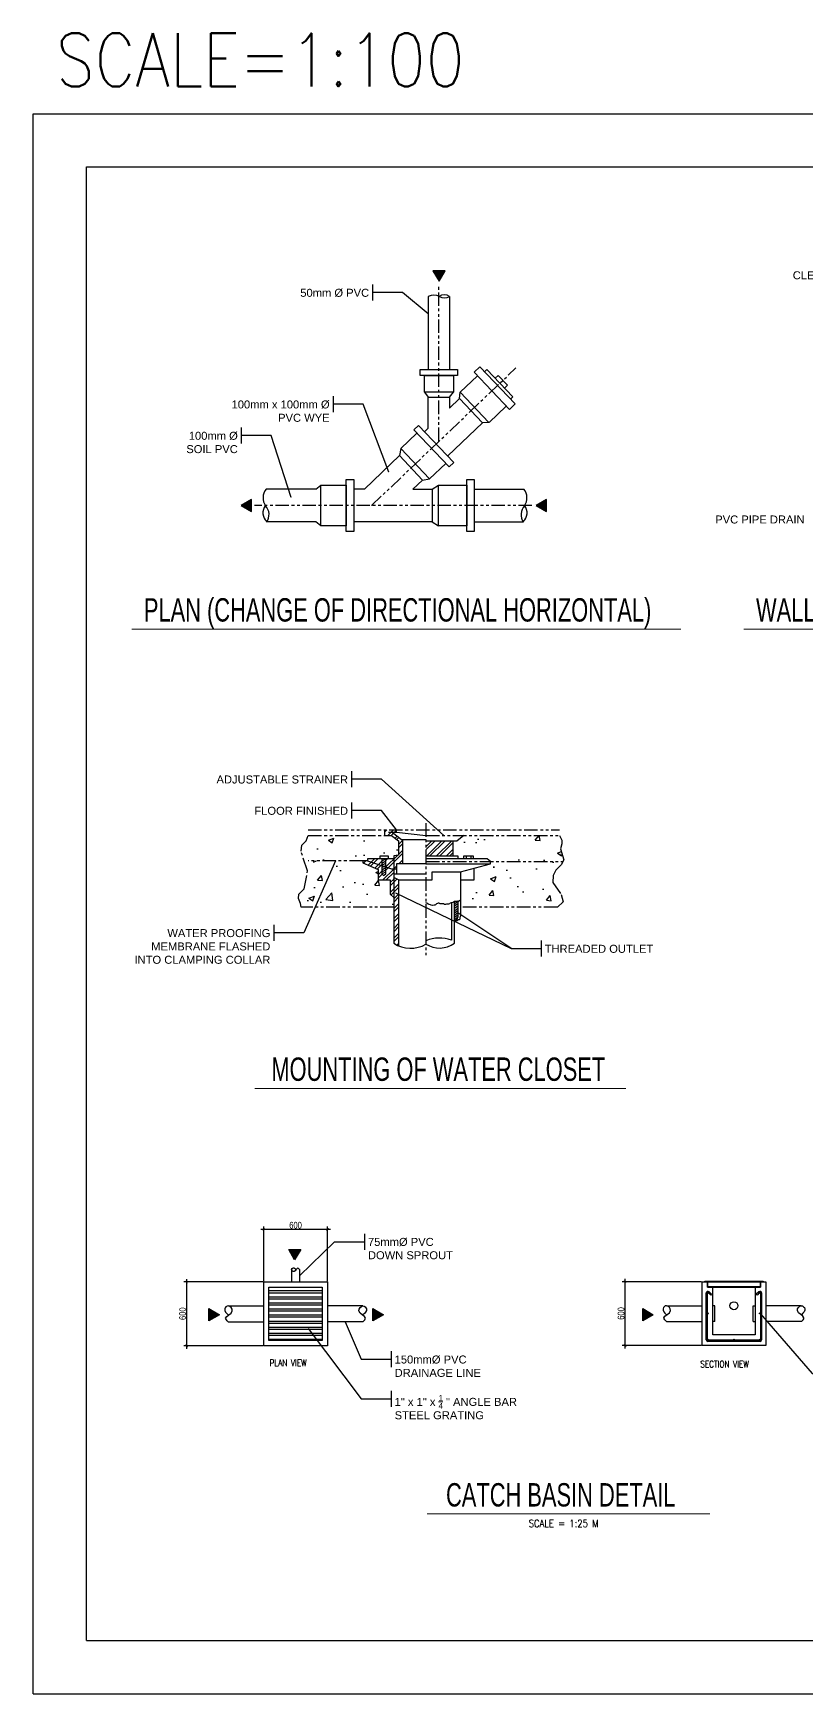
# Model space of a CAD drawing. Header units: millimetres. Extents: x -248340 to 456025, y 261499 to 1049645.
# Drawn here: x 289355 to 318462, y 363632 to 426058 of the extents above; entities that cross this region are included whole.
import ezdxf
from ezdxf.enums import TextEntityAlignment as Align

# ---------------------------------------------------------------- set-up
doc = ezdxf.new("R2010")
doc.units = ezdxf.units.MM
doc.header["$LTSCALE"] = 8
doc.header["$MEASUREMENT"] = 0
doc.header["$PDMODE"] = 3
doc.header["$PDSIZE"] = 0.3125
doc.linetypes.add('PHANTOM', pattern=[63.5, 31.75, -6.35, 6.35, -6.35, 6.35, -6.35])
doc.layers.get('0').update_dxf_attribs({"linetype": 'CONTINUOUS'})
doc.layers.get('DEFPOINTS').update_dxf_attribs({"color": 8, "linetype": 'CONTINUOUS'})
for name, color, linetype, lineweight in [('10. Rebar', 10, 'CONTINUOUS', 25), ('12. Dimension', 251, 'CONTINUOUS', 5), ('13. Text', 2, 'CONTINUOUS', 5), ('A-WALL-PATT', 111, 'CONTINUOUS', 50), ('DIM', 2, 'CONTINUOUS', 25), ('S_wall', 251, 'CONTINUOUS', 0)]:
    doc.layers.add(name, color=color, linetype=linetype, lineweight=lineweight)
for name, color, linetype in [('A-ANNO-TEXT', 7, 'CONTINUOUS'), ('MARK', 7, 'CONTINUOUS'), ('TEXT', 2, 'CONTINUOUS')]:
    doc.layers.add(name, color=color, linetype=linetype)
doc.layers.add('mv', color=30, linetype='CONTINUOUS', plot=False)
doc.styles.add('ARIAL', font='arial.ttf')
doc.styles.add('EN-SCL-DIM', font='swisscl.ttf')
doc.styles.add('ROMANS', font='ROMANS', dxfattribs={"width": 0.8, "bigfont": 'BIGFONT'})
doc.styles.get("Standard").update_dxf_attribs({"font": 'txt.shx', "width": 0.7, "bigfont": 'extfont.shx'})
doc.dimstyles.new('JEMAR 1-0030', dxfattribs={"dimtxt": 0.06, "dimasz": 0.045, "dimexe": 0.045, "dimexo": 0.03, "dimgap": 0.03, "dimtad": 1, "dimzin": 1, "dimdsep": 46, "dimtxsty": 'ARIAL', "dimblk": 'DOTBLANK', "dimcen": 0.15, "dimclrd": 7, "dimclre": 7, "dimadec": 0, "dimazin": 0, "dimtfac": 1, "dimtmove": 0, "dimatfit": 3, "dimldrblk": 'OPEN90', "dimfxl": 1, "dimarcsym": 0})
doc.dimstyles.new('SC50', dxfattribs={"dimscale": 0.5, "dimtxt": 250, "dimasz": 200, "dimexe": 220, "dimexo": 50, "dimgap": 50, "dimtad": 1, "dimdec": 0, "dimrnd": 1, "dimzin": 0, "dimdsep": 46, "dimlunit": 6, "dimtxsty": 'EN-SCL-DIM', "dimblk": 'ARCHTICK', "dimcen": 100, "dimdle": 220, "dimclrd": 1, "dimclre": 1, "dimclrt": 3, "dimadec": 0, "dimazin": 0, "dimtfac": 1, "dimtdec": 0, "dimtofl": 0, "dimtmove": 0, "dimatfit": 3, "dimldrblk": 'OPEN90', "dimfxl": 1, "dimtolj": 1, "dimtzin": 0, "dimarcsym": 1})
pattern_1 = [(45, (-394831.03, 477211.03), (-185.61553, 185.61553), []), (45, (-394707.28, 477211.03), (-185.61553, 185.61553), [])]

# ---------------------------------------------------------------- blocks, each defined once
blk = doc.blocks.new('_DOTBLANK')
at = {"color": 0, "linetype": 'ByBlock', "lineweight": -2}
blk.add_line((-0.5, 0), (-1, 0), dxfattribs=at)
blk.add_circle((0, 0), 0.5, dxfattribs=at)
blk = doc.blocks.new('_Open90')
at = {"color": 0, "linetype": 'ByBlock', "lineweight": -2}
for p, q in [((0, 0), (-1, 0)), ((-0.5, 0.5), (0, 0)), ((0, 0), (-0.5, -0.5))]:
    blk.add_line(p, q, dxfattribs=at)
blk = doc.blocks.new('_ArchTick')
at = {"color": 0, "linetype": 'ByBlock', "const_width": 0.15}
blk.add_lwpolyline([(-0.5, -0.5), (0.5, 0.5)], dxfattribs=at)
blk = doc.blocks.new('*D935')
at = {"layer": 'DEFPOINTS', "color": 0, "lineweight": 30, "ltscale": 1.25, "transparency": 16777216}
for p in [(311625, 379121), (314521, 379121, 0), (314521, 376721, 0)]:
    blk.add_point(p, dxfattribs=at)
at = {"layer": 'DIM', "color": 1, "lineweight": -2, "ltscale": 1.25, "transparency": 16777216}
for p, q in [((314496, 379121), (311515, 379121)), ((311625, 376611), (311625, 379231)), ((314496, 376721), (311515, 376721))]:
    blk.add_line(p, q, dxfattribs=at)
at = {"layer": 'DIM', "color": 1, "lineweight": -2, "ltscale": 1.25, "transparency": 16777216, "xscale": 100, "yscale": 100, "zscale": 100}
for p, rotation in [((311625, 379121), 90), ((311625, 376721), 270)]:
    blk.add_blockref('_ArchTick', p, dxfattribs=dict(at, rotation=rotation))
at = {"layer": 'DIM', "color": 3, "ltscale": 1.25, "transparency": 16777216, "insert": (311472, 377930), "char_height": 125, "attachment_point": 5, "rotation": 90, "style": 'EN-SCL-DIM'}
blk.add_mtext('\\A1;{\\H2x;600}', dxfattribs=at)
blk = doc.blocks.new('*D936')
at = {"layer": 'DEFPOINTS', "color": 0, "lineweight": 30, "ltscale": 1.25, "transparency": 16777216}
for p in [(298027, 381092), (298027, 379113, 0), (300427, 379113, 0)]:
    blk.add_point(p, dxfattribs=at)
at = {"layer": 'DIM', "color": 1, "lineweight": -2, "ltscale": 1.25, "transparency": 16777216}
for p, q in [((300537, 381092), (297917, 381092)), ((298027, 379138), (298027, 381202)), ((300427, 379138), (300427, 381202))]:
    blk.add_line(p, q, dxfattribs=at)
at = {"layer": 'DIM', "color": 1, "lineweight": -2, "ltscale": 1.25, "transparency": 16777216, "xscale": 100, "yscale": 100, "zscale": 100, "rotation": 180}
blk.add_blockref('_ArchTick', (298027, 381092), dxfattribs=at)
at = {"layer": 'DIM', "color": 1, "lineweight": -2, "ltscale": 1.25, "transparency": 16777216, "xscale": 100, "yscale": 100, "zscale": 100}
blk.add_blockref('_ArchTick', (300427, 381092), dxfattribs=at)
at = {"layer": 'DIM', "color": 3, "ltscale": 1.25, "transparency": 16777216, "insert": (299227, 381245), "char_height": 125, "attachment_point": 5, "style": 'EN-SCL-DIM'}
blk.add_mtext('\\A1;{\\H2x;600}', dxfattribs=at)
blk = doc.blocks.new('*D937')
at = {"layer": 'DEFPOINTS', "color": 0, "lineweight": 30, "ltscale": 1.25, "transparency": 16777216}
for p in [(295130, 379113), (298027, 379113, 0), (298027, 376713, 0)]:
    blk.add_point(p, dxfattribs=at)
at = {"layer": 'DIM', "color": 1, "lineweight": -2, "ltscale": 1.25, "transparency": 16777216}
for p, q in [((298002, 379113), (295020, 379113)), ((295130, 376603), (295130, 379223)), ((298002, 376713), (295020, 376713))]:
    blk.add_line(p, q, dxfattribs=at)
at = {"layer": 'DIM', "color": 1, "lineweight": -2, "ltscale": 1.25, "transparency": 16777216, "xscale": 100, "yscale": 100, "zscale": 100}
for p, rotation in [((295130, 379113), 90), ((295130, 376713), 270)]:
    blk.add_blockref('_ArchTick', p, dxfattribs=dict(at, rotation=rotation))
at = {"layer": 'DIM', "color": 3, "ltscale": 1.25, "transparency": 16777216, "insert": (294977, 377921), "char_height": 125, "attachment_point": 5, "rotation": 90, "style": 'EN-SCL-DIM'}
blk.add_mtext('\\A1;{\\H2x;600}', dxfattribs=at)

msp = doc.modelspace()

# ---------------------------------------------------------------- hatches: boundary and pattern name
at = {"ltscale": 1.25}
h = msp.add_hatch(color=5, dxfattribs=at)
h.dxf.hatch_style = 1
h.paths.add_polyline_path([(304394.301, 417121.881), (304628.278, 416731.874), (304851.091, 417121.881)])
h = msp.add_hatch(color=5, dxfattribs=at)
h.dxf.hatch_style = 1
h.paths.add_polyline_path([(297569.993, 408531.581), (297179.987, 408297.604), (297569.993, 408074.791)])
h = msp.add_hatch(color=5, dxfattribs=at)
h.dxf.hatch_style = 1
h.paths.add_polyline_path([(308671.481, 408531.581), (308281.475, 408297.604), (308671.481, 408074.791)])
h = msp.add_hatch(dxfattribs=at)
h.set_pattern_fill('AR-CONC', color=242, scale=300)
h.set_pattern_definition([(50, (-394831, 477211), (2151.7805, -188.2564), [225, -2475]), (355, (-394831, 477211), (-416.254, 2256.5764), [180, -1980]), (100.45144, (-394651.7, 477195.3), (1735.5265, 2068.32), [191.2206, -2103.4263]), (46.1842, (-394831, 477811), (3201.724, -496.558), [337.5, -3712.5]), (96.63564, (-394564.2, 477769.6), (2803.986, 2922.356), [286.831, -3155.141]), (351.18416, (-394831, 477811), (2803.986, 2922.356), [270, -2970]), (21, (-394531, 477661), (1790.721, -1207.8567), [225, -2475]), (326, (-394531, 477661), (729.946, 2175.45), [180, -1980]), (71.45144, (-394381.8, 477560.4), (2520.667, 967.5935), [191.2206, -2103.4263]), (37.5, (-394831, 477211), (36.4796, 998.6816), [0, -1956, 0, -2010, 0, -1987.5]), (7.5, (-394831, 477211), (789.2086, 1183.2351), [0, -1146, 0, -1911, 0, -757.5]), (327.5, (-395500, 477211), (1601.4673, -67.6646), [0, -750, 0, -2340, 0, -3105]), (317.5, (-395800, 477211), (1749.5585, 300.315), [0, -975, 0, -1554, 0, -2205])])
h.paths.add_polyline_path([(299698.854, 395901.284), (299620.906, 395700.732), (299464.877, 395533.606), (299431.452, 395310.726), (299676.593, 394564.273), (299554.056, 393895.767), (299353.504, 393695.215), (299331.176, 393528.022), (299409.19, 393338.634), (299442.616, 393204.933), (302918.846, 393204.933), (302918.846, 393572.611), (302785.145, 393695.148), (302785.145, 394230.02), (302328.355, 394230.02), (302328.355, 394619.959), (301760.125, 394865.1), (301760.125, 394943.048), (301938.348, 394943.048), (301938.348, 395021.063), (302406.302, 395021.063), (302406.302, 395132.436), (302707.197, 395132.436), (302707.197, 395021.063), (302918.846, 395021.063), (302918.846, 395132.436), (303097.136, 395154.764), (303097.136, 395700.732), (302840.831, 395901.284), (302573.429, 395901.284)])
h.paths.add_polyline_path([(309278.844, 394920.787), (309314.24, 394987.637), (309191.636, 395399.905), (309247.389, 395578.128), (309247.389, 395722.994), (309158.211, 395901.284), (305559.444, 395901.284), (305292.041, 395689.568), (305158.34, 395689.568), (305158.34, 395132.436), (305336.631, 395132.436), (305336.631, 395021.063), (305559.444, 395021.063), (305559.444, 395132.436), (305904.861, 395132.436), (305904.861, 395021.063), (306439.665, 395021.063), (306562.202, 394920.787)])
h.paths.add_polyline_path([(306562.202, 394831.675), (305949.45, 394667.83), (305949.45, 394230.02), (305436.906, 394230.02), (305436.906, 393204.933), (309080.263, 393204.933), (309291.912, 393405.485), (309213.964, 393684.051), (308901.973, 394129.744), (308913.137, 394397.146), (309024.51, 394597.698), (309213.964, 394798.25), (309278.844, 394920.787), (306562.202, 394920.787)])
h = msp.add_hatch(dxfattribs=at)
h.set_pattern_fill('ANSI32', color=5, scale=700)
h.set_pattern_definition(pattern_1)
h.paths.add_polyline_path([(303253.099, 395745.255), (303208.509, 395745.255), (302863.159, 396023.821), (303019.122, 396023.821), (303019.122, 396112.933), (302573.429, 396112.933), (302573.429, 395901.284), (302840.831, 395901.284), (303097.136, 395700.732), (303097.136, 395154.764), (302918.846, 395132.436), (302918.846, 394642.22), (303030.286, 394642.22), (303030.286, 394831.675), (303253.099, 394831.675)])
h.paths.add_polyline_path([(302840.831, 394642.22), (302918.846, 394642.22), (302918.846, 395021.063), (302629.182, 395021.063), (302629.182, 394712.77)], flags=16)
h.paths.add_polyline_path([(302629.182, 394452.833), (302540.07, 394397.146), (302473.153, 394452.833), (302473.153, 394764.78), (301938.348, 394943.048), (301760.125, 394943.048), (301760.125, 394865.1), (302328.355, 394619.959), (302328.355, 394230.02), (302785.145, 394230.02), (302785.145, 393695.148), (302918.846, 393572.611), (302918.846, 394642.22), (302840.831, 394642.22), (302629.182, 394712.77)])
h.paths.add_polyline_path([(302473.153, 394764.78), (302473.153, 395021.063), (302406.302, 395021.063), (301938.348, 395021.063), (301938.348, 394943.048)])
h = msp.add_hatch(dxfattribs=at)
h.set_pattern_fill('ANSI32', color=5, scale=700)
h.set_pattern_definition(pattern_1)
h.paths.add_polyline_path([(304133.32, 395689.568), (304133.32, 395132.436), (305158.34, 395132.436), (305158.34, 395689.568)])
h = msp.add_hatch(dxfattribs=at)
h.set_pattern_fill('ANSI32', color=5, scale=700)
h.set_pattern_definition(pattern_1)
h.paths.add_polyline_path([(303097.136, 394230.02), (302918.846, 394323.488), (302918.846, 391845.66, 0.042504274), (303097.136, 391752.649)])
h = msp.add_hatch(color=5, dxfattribs=at)
h.dxf.hatch_style = 1
h.paths.add_polyline_path([(299192.123, 379941.494), (299426.1, 380331.5), (298969.31, 380331.5)])
h = msp.add_hatch(color=5, dxfattribs=at)
h.dxf.hatch_style = 1
h.paths.add_polyline_path([(296359.43, 377878.757), (295969.423, 378112.734), (295969.423, 377655.944)])
h = msp.add_hatch(color=5, dxfattribs=at)
h.dxf.hatch_style = 1
h.paths.add_polyline_path([(302529.706, 377878.757), (302139.7, 378112.734), (302139.7, 377655.944)])
h = msp.add_hatch(color=5, dxfattribs=at)
h.dxf.hatch_style = 1
h.paths.add_polyline_path([(312687.138, 377878.757), (312297.131, 378112.734), (312297.131, 377655.944)])
at = {"layer": 'A-WALL-PATT', "lineweight": -3}
h = msp.add_hatch(dxfattribs=at)
h.set_pattern_fill('ANSI32', color=5, scale=24, angle=135)
h.set_pattern_definition([(180, (-5903459.34, 214347.5), (-1e-14, -228.6), []), (180, (-5903535.54, 214423.7), (-1e-14, -228.6), [])])
h.paths.add_polyline_path([(298226.693, 376912.808), (300226.693, 376912.808), (300226.693, 378912.808), (298226.693, 378912.808)])

# ---------------------------------------------------------------- linework, layer by layer
at = {"color": 1, "ltscale": 1.25}
for p, q in [((304394.301, 417121.881), (304628.278, 416731.874)), ((304851.091, 417121.881), (304394.301, 417121.881)), ((304628.278, 416731.874), (304851.091, 417121.881)), ((304221.625, 416163.711), (304221.625, 413411.673)), ((305023.832, 416163.711), (305023.832, 413411.673)), ((306160.292, 413511.949), (305945.332, 413314.938)), ((305948.576, 413311.398), (307274.491, 411907.535)), ((307486.14, 412119.251), (306160.292, 413511.949)), ((306338.583, 413322.562), (306427.695, 413411.673)), ((306427.695, 413411.673), (307397.028, 412386.653)), ((305413.772, 412564.944), (306076.243, 413172.099)), ((306739.686, 413088.585), (306848.887, 413191.173)), ((306848.887, 413191.173), (307196.476, 412821.182)), ((307196.476, 412821.182), (307087.23, 412718.571)), ((304076.76, 412564.944), (304221.625, 412375.489)), ((304221.625, 411205.604), (304221.625, 412375.489)), ((304221.625, 412375.489), (305023.832, 412375.489)), ((305023.832, 412375.489), (305168.698, 412564.944)), ((305023.832, 412375.489), (305023.832, 411963.289)), ((305023.832, 411963.289), (305391.511, 412330.967)), ((305391.511, 412330.967), (305413.772, 412564.944)), ((305391.511, 412330.967), (306260.568, 411406.156)), ((305413.772, 412564.944), (306498.204, 411421.363)), ((306505.642, 411428.417), (307151.008, 412042.16)), ((307274.491, 411907.535), (307486.14, 412119.251)), ((307397.028, 412386.653), (307312.235, 412301.924)), ((306260.568, 411406.156), (304956.982, 410169.42)), ((306498.204, 411421.363), (306260.568, 411406.156)), ((303795.285, 411024.51), (303181.583, 410440.88)), ((303853.947, 411317.044), (303681.19, 411144.381)), ((303681.19, 411144.381), (305001.571, 409757.153)), ((305179.795, 409924.346), (303853.947, 411317.044)), ((304087.924, 411083.067), (304221.625, 411205.604)), ((303140.852, 410180.584), (301815.005, 408921.521)), ((303181.583, 410440.88), (303140.852, 410180.584)), ((303140.852, 410180.584), (304004.211, 409261.584)), ((303181.583, 410440.88), (304266.215, 409300.363)), ((304266.215, 409300.363), (304880.154, 409884.717)), ((305001.571, 409757.153), (305179.795, 409924.346)), ((299987.778, 408921.521), (298115.962, 408921.521)), ((299987.778, 408921.521), (300177.165, 409066.386)), ((301815.005, 408921.521), (301413.901, 408921.521)), ((304004.211, 409261.584), (303642.232, 408921.521)), ((303642.232, 408921.521), (304366.491, 408921.521)), ((304004.211, 409261.584), (304266.215, 409300.363)), ((304366.491, 408921.521), (304600.401, 409066.386)), ((304366.491, 408921.521), (304366.491, 407684.785)), ((305948.576, 408921.521), (307820.393, 408921.521)), ((297569.993, 408531.581), (297179.987, 408297.604)), ((297179.987, 408297.604), (297569.993, 408074.791)), ((297569.993, 408074.791), (297569.993, 408531.581)), ((308671.481, 408531.581), (308281.475, 408297.604)), ((308281.475, 408297.604), (308671.481, 408074.791)), ((308671.481, 408074.791), (308671.481, 408531.581)), ((299987.778, 407684.785), (298136.752, 407690.935)), ((300177.165, 407539.987), (299987.778, 407684.785)), ((304366.491, 407684.785), (301413.901, 407684.785)), ((304366.491, 407684.785), (304600.401, 407539.987)), ((305948.576, 407684.785), (307799.602, 407690.935)), ((302573.429, 396112.933), (302573.429, 395901.284)), ((302573.429, 395901.284), (302840.831, 395901.284)), ((302718.294, 396023.821), (303019.122, 396023.821)), ((302840.831, 395901.284), (303097.136, 395700.732)), ((302863.159, 396023.821), (303208.509, 395745.255)), ((303019.122, 396023.821), (303019.122, 396112.933)), ((303019.122, 396023.821), (304133.32, 395901.284)), ((305559.444, 395901.284), (305292.041, 395689.568)), ((303097.136, 395700.732), (303097.136, 395154.764)), ((303208.509, 395745.255), (304133.32, 395745.255)), ((303253.099, 395745.255), (303253.099, 394831.675)), ((305292.041, 395689.568), (304133.32, 395689.568)), ((305158.34, 395132.436), (305158.34, 395689.568)), ((301938.348, 394943.048), (301760.125, 394943.048)), ((301760.125, 394943.048), (301760.125, 394865.1)), ((301760.125, 394865.1), (302328.355, 394619.959)), ((302918.846, 395021.063), (301938.348, 395021.063)), ((301938.348, 395021.063), (301938.348, 394943.048)), ((301938.348, 394943.048), (302840.831, 394642.22)), ((302328.355, 394619.959), (302328.355, 394230.02)), ((302840.831, 394642.22), (303030.286, 394642.22)), ((303097.136, 395154.764), (302918.846, 395132.436)), ((302918.846, 395132.436), (302918.846, 391845.66)), ((304133.32, 394831.675), (303030.286, 394831.675)), ((303030.286, 394831.675), (303030.286, 394452.833)), ((304133.32, 395132.436), (305336.631, 395132.436)), ((306439.665, 395021.063), (304133.32, 395021.063)), ((304133.32, 394831.675), (306562.202, 394831.675)), ((305336.631, 395132.436), (305336.631, 395021.063)), ((305436.906, 394530.78), (306562.202, 394831.675)), ((305949.45, 394230.02), (305949.45, 394667.83)), ((306562.202, 394920.787), (306439.665, 395021.063)), ((306562.202, 394831.675), (306562.202, 394920.787)), ((302328.355, 394230.02), (302785.145, 394230.02)), ((302785.145, 394230.02), (302785.145, 393695.148)), ((302918.846, 394452.833), (304133.32, 394452.833)), ((303097.136, 394230.02), (302918.846, 394323.488)), ((303097.136, 394230.02), (304367.297, 394230.02)), ((303097.136, 394230.02), (303097.136, 391752.649)), ((304367.297, 394230.02), (304367.297, 394530.78)), ((304367.297, 394530.78), (305436.906, 394530.78)), ((305436.906, 394530.78), (305436.906, 392863.704)), ((305436.906, 394230.02), (305949.45, 394230.02)), ((302785.145, 393695.148), (302918.846, 393572.611)), ((304166.745, 393349.798), (304133.32, 393372.059)), ((304211.301, 393316.373), (304166.745, 393349.798)), ((304255.857, 393299.66), (304211.301, 393316.373)), ((304211.301, 393316.373), (304211.301, 393316.373)), ((304300.413, 393288.53), (304255.857, 393299.66)), ((304322.708, 393282.948), (304300.413, 393288.53)), ((304489.834, 393294.112), (304467.573, 393282.948)), ((304512.096, 393316.373), (304489.834, 393294.112)), ((304534.424, 393327.537), (304512.096, 393316.373)), ((304562.267, 393338.667), (304534.424, 393327.537)), ((304590.11, 393349.798), (304562.267, 393338.667)), ((304623.535, 393349.798), (304590.11, 393349.798)), ((304645.83, 393338.667), (304623.535, 393349.798)), ((304668.125, 393327.537), (304645.83, 393338.667)), ((304701.55, 393327.537), (304668.125, 393327.537)), ((304746.073, 393327.537), (304701.55, 393327.537)), ((304790.662, 393327.537), (304746.073, 393327.537)), ((304835.251, 393305.209), (304790.662, 393327.537)), ((304868.677, 393305.209), (304835.251, 393305.209)), ((304902.102, 393316.373), (304868.677, 393305.209)), ((304868.677, 393305.209), (304868.677, 393305.209)), ((304946.624, 393316.373), (304902.102, 393316.373)), ((304980.05, 393321.955), (304946.624, 393316.373)), ((305013.475, 393327.537), (304980.05, 393321.955)), ((305046.9, 393349.798), (305013.475, 393327.537)), ((305080.325, 393360.962), (305046.9, 393349.798)), ((305091.49, 393372.059), (305080.325, 393360.962)), ((305141.627, 393383.223), (305091.49, 393372.059)), ((305091.49, 393364.669), (305091.49, 391957.1)), ((305169.504, 393394.387), (305141.627, 393383.223)), ((305202.929, 393416.649), (305169.504, 393394.387)), ((305202.929, 393327.537), (305332.787, 393424.93)), ((305202.929, 391851.209), (305202.929, 393416.649)), ((305247.452, 393416.649), (305202.929, 393416.649)), ((305202.929, 393249.522), (305333.366, 393336.458)), ((305280.877, 393416.649), (305247.452, 393416.649)), ((305319.918, 393427.813), (305280.877, 393416.649)), ((305370.056, 393416.581), (305319.918, 393427.813)), ((305332.787, 393424.93), (305336.631, 392837.255)), ((305403.481, 393450.074), (305370.056, 393438.91)), ((305370.056, 393438.91), (305370.056, 393416.581)), ((305436.906, 393461.238), (305403.481, 393450.074)), ((304372.846, 393271.783), (304322.708, 393282.948)), ((304389.558, 393271.783), (304372.846, 393271.783)), ((304445.278, 393277.366), (304389.558, 393271.783)), ((304467.573, 393282.948), (304445.278, 393277.366)), ((305202.929, 393160.41), (305333.875, 393258.554)), ((305202.929, 393071.232), (305334.455, 393169.876)), ((305202.929, 392993.217), (305335.034, 393081.331)), ((305202.929, 392904.105), (305335.543, 393003.565)), ((305202.929, 392826.158), (305336.123, 392914.931)), ((305202.929, 392736.979), (305336.631, 392837.255)), ((305202.929, 392736.979), (305258.616, 392703.554)), ((305258.616, 392703.554), (305314.369, 392703.554)), ((305336.631, 392837.255), (305280.877, 392714.718)), ((305314.369, 392703.554), (305347.795, 392736.979)), ((305347.795, 392736.979), (305392.317, 392736.979)), ((305392.317, 392736.979), (305414.645, 392770.404)), ((305414.645, 392770.404), (305425.742, 392803.829)), ((305425.742, 392803.829), (305436.906, 392863.704)), ((299192.123, 379941.494), (298969.31, 380331.5)), ((298969.31, 380331.5), (299426.1, 380331.5)), ((299426.1, 380331.5), (299192.123, 379941.494)), ((299076.693, 379576.576, 0), (299076.693, 379112.808, 0)), ((299376.693, 379580.838, 0), (299376.693, 379112.808, 0)), ((295969.423, 378112.734), (296359.43, 377878.757)), ((295969.423, 377655.944), (295969.423, 378112.734)), ((296359.43, 377878.757), (295969.423, 377655.944)), ((296699.156, 378212.808, 0), (298030.955, 378212.808, 0)), ((301754.229, 378212.808, 0), (300422.43, 378212.808, 0)), ((302139.7, 378112.734), (302529.706, 377878.757)), ((302139.7, 377655.944), (302139.7, 378112.734)), ((302529.706, 377878.757), (302139.7, 377655.944)), ((312297.131, 378112.734), (312687.138, 377878.757)), ((312297.131, 377655.944), (312297.131, 378112.734)), ((312687.138, 377878.757), (312297.131, 377655.944)), ((313189.512, 378221.495, 0), (314521.311, 378221.495, 0)), ((315001.311, 378221.495, 0), (314921.311, 378221.495, 0)), ((315001.311, 377621.495, 0), (315001.311, 378221.495, 0)), ((316441.311, 377621.495, 0), (316441.311, 378221.495, 0)), ((316441.311, 378221.495, 0), (316521.311, 378221.495, 0)), ((318253.11, 378221.495, 0), (316921.311, 378221.495, 0)), ((296690.631, 377612.808, 0), (298026.693, 377612.808, 0)), ((301762.754, 377612.808, 0), (300426.693, 377612.808, 0)), ((313180.987, 377621.495, 0), (314521.311, 377621.495, 0)), ((315001.311, 377621.495, 0), (314921.311, 377621.495, 0)), ((316441.311, 377621.495, 0), (316521.311, 377621.495, 0)), ((318261.635, 377621.495, 0), (316925.573, 377621.495, 0))]:
    msp.add_line(p, q, dxfattribs=at)
at = {"color": 252, "linetype": 'PHANTOM', "ltscale": 2, "true_color": 0x939598}
for p, q in [((304622.729, 410726.549), (304622.729, 416587.076)), ((302082.407, 408297.604), (307519.565, 413478.524)), ((308121.22, 408297.604), (297681.433, 408297.604)), ((299620.906, 395700.732), (299698.854, 395901.284)), ((299698.854, 396112.933), (309158.278, 396112.933)), ((299698.854, 395901.284), (302573.429, 395901.284)), ((304133.32, 396358.074), (304133.32, 391399.967)), ((304133.32, 395901.284), (309158.211, 395901.284)), ((309158.211, 395901.284), (309247.389, 395722.994)), ((299431.452, 395310.726), (299464.877, 395533.606)), ((299676.593, 394564.273), (299431.452, 395310.726)), ((299464.877, 395533.606), (299620.906, 395700.732)), ((309247.389, 395578.128), (309191.636, 395399.905)), ((309191.636, 395399.905), (309314.24, 394987.637)), ((309247.389, 395722.994), (309247.389, 395578.128)), ((299554.056, 393895.767), (299676.593, 394564.273)), ((301760.125, 394943.048), (299698.854, 394943.048)), ((304133.32, 394920.787), (309278.844, 394920.787)), ((309024.51, 394597.698), (308913.137, 394397.146)), ((309213.964, 394798.25), (309024.51, 394597.698)), ((309314.24, 394987.637), (309213.964, 394798.25)), ((308913.137, 394397.146), (308901.973, 394129.744)), ((308901.973, 394129.744), (309213.964, 393684.051)), ((299331.176, 393528.022), (299353.504, 393695.215)), ((299409.19, 393338.634), (299331.176, 393528.022)), ((299353.504, 393695.215), (299554.056, 393895.767)), ((299442.616, 393204.933), (299409.19, 393338.634)), ((309291.912, 393405.485), (309080.263, 393204.933)), ((309213.964, 393684.051), (309291.912, 393405.485)), ((302918.846, 393204.933), (299442.616, 393204.933)), ((309080.263, 393204.933), (305436.906, 393204.933))]:
    msp.add_line(p, q, dxfattribs=at)
at = {"color": 2, "ltscale": 1.25}
for p, q in [((302473.153, 395021.063), (302473.153, 394452.833)), ((302473.153, 394943.048), (302629.182, 395021.063)), ((302473.153, 394853.936), (302629.182, 394943.048)), ((302473.153, 394787.086), (302629.182, 394853.936)), ((302473.153, 394697.907), (302629.182, 394775.922)), ((302473.153, 394608.795), (302629.182, 394697.907)), ((302473.153, 394530.78), (302629.182, 394608.795)), ((302629.182, 394452.833), (302629.182, 395021.063)), ((305648.555, 395132.436), (305648.555, 395021.063)), ((305815.749, 395132.436), (305815.749, 395021.063)), ((302473.153, 394452.833), (302629.182, 394530.78)), ((302473.153, 394452.833), (302540.07, 394397.146)), ((302540.07, 394397.146), (302629.182, 394452.833))]:
    msp.add_line(p, q, dxfattribs=at)
for p, q in [((314721.311, 378921.495, 0), (314721.311, 379121.495, 0)), ((316721.311, 379121.495, 0), (316721.311, 378921.495, 0)), ((314681.311, 376941.495, 0), (314681.311, 378701.495, 0)), ((314721.311, 378921.495, 0), (316721.311, 378921.495, 0)), ((314721.311, 376941.495, 0), (314721.311, 378701.494, 0)), ((314754.85, 378716.215, 0), (314853.83, 378622.631, 0)), ((314782.331, 378745.28, 0), (314881.311, 378651.696, 0)), ((314881.311, 378651.696, 0), (314853.83, 378622.631, 0)), ((314921.311, 377121.495, 0), (314921.311, 378921.495, 0)), ((316521.311, 378921.495, 0), (316521.311, 377121.495, 0)), ((316660.291, 378745.28, 0), (316561.311, 378651.696, 0)), ((316561.311, 378651.696, 0), (316588.792, 378622.631, 0)), ((316687.772, 378716.215, 0), (316588.792, 378622.631, 0)), ((316721.311, 378701.495, 0), (316721.311, 376941.495, 0)), ((316761.311, 378701.495, 0), (316761.311, 376941.495, 0)), ((316521.311, 377121.495, 0), (314921.311, 377121.495, 0)), ((316701.311, 376921.495, 0), (314741.311, 376921.495, 0)), ((316701.311, 376881.495, 0), (314741.311, 376881.495, 0))]:
    msp.add_line(p, q)
at = {"color": 2}
for p, q in [((314741.311, 378941.495, 0), (314741.311, 379121.495, 0)), ((314741.311, 378941.495, 0), (316701.311, 378941.495, 0)), ((316701.311, 379121.495, 0), (316701.311, 378941.495, 0))]:
    msp.add_line(p, q, dxfattribs=at)
at = {"color": 1, "ltscale": 1.25}
for points in [[(303909.634, 413411.673), (305324.66, 413411.673), (305324.66, 413188.86), (303909.634, 413188.86)], [(304076.76, 413188.86), (305168.698, 413188.86), (305168.698, 412564.944), (304076.76, 412564.944)], [(300177.165, 409066.386), (301135.335, 409066.386), (301135.335, 407539.987), (300177.165, 407539.987)], [(301135.335, 409278.102), (301413.901, 409278.102), (301413.901, 407328.271), (301135.335, 407328.271)], [(304600.401, 409066.386), (305670.01, 409066.386), (305670.01, 407539.987), (304600.401, 407539.987)], [(305670.01, 409278.102), (305948.576, 409278.102), (305948.576, 407328.271), (305670.01, 407328.271)]]:
    msp.add_lwpolyline(points, close=True, dxfattribs=at)
at = {"color": 2, "ltscale": 1.25}
for points in [[(302406.302, 395132.436), (302707.197, 395132.436), (302707.197, 395021.063), (302406.302, 395021.063)], [(305559.444, 395132.436), (305904.861, 395132.436), (305904.861, 395021.063), (305559.444, 395021.063)]]:
    msp.add_lwpolyline(points, close=True, dxfattribs=at)
at = {"color": 4, "elevation": 0}
msp.add_lwpolyline([(298026.693, 379112.808), (300426.693, 379112.808), (300426.693, 376712.808), (298026.693, 376712.808)], close=True, dxfattribs=at)
msp.add_lwpolyline([(316721.311, 379121.495), (316921.311, 379121.495), (316921.311, 376721.495), (314521.311, 376721.495), (314521.311, 379121.495), (314721.311, 379121.495)], dxfattribs=at)
at = {"color": 2, "elevation": 0}
for points in [[(314621.311, 379121.495), (314621.311, 379141.495), (316821.311, 379141.495), (316821.311, 379121.495)], [(314741.311, 379121.495), (316701.311, 379121.495)]]:
    msp.add_lwpolyline(points, dxfattribs=at)
at = {"elevation": 0}
msp.add_lwpolyline([(298226.693, 378912.808), (300226.693, 378912.808), (300226.693, 376912.808), (298226.693, 376912.808)], close=True, dxfattribs=at)
for centre in [(314741.311, 378701.495, 0), (316701.311, 378701.495, 0), (314741.311, 377931.494, 0), (316701.311, 377931.494, 0), (314741.311, 376941.495, 0), (315721.311, 376941.495, 0), (316701.311, 376941.495, 0)]:
    msp.add_circle(centre, 20)
at = {"color": 1, "ltscale": 1.25}
msp.add_circle((315721.311, 378221.495, 0), 150, dxfattribs=at)
for centre, radius, start, end in [((304424.676, 415723.752), 484.555, 63.6947202, 114.77430519), ((304823.281, 415831.536), 388.022, 58.87840109, 120.74913445), ((304826.96, 416481.9), 374.17, 239.91747594, 301.74633117), ((298546.085, 408591.983), 541.85, 142.5426119, 213.67714127), ((307390.269, 408591.983), 541.85, 326.32285873, 37.4573881), ((298439.794, 408028.292), 440.526, 142.3134172, 228.27175161), ((297756.16, 407962.398), 472.494, 323.20801878, 44.15210681), ((308180.194, 407962.398), 472.494, 135.84789318, 216.79198122), ((307496.56, 408028.292), 440.526, 311.72824839, 37.68658281), ((304632.391, 390749.444), 1291.977, 69.18536599, 112.72352005), ((303554.073, 392845.922), 1184.921, 237.58198433, 299.26497338), ((304642.964, 392634.095), 967.052, 238.19652101, 305.3833002)]:
    msp.add_arc(centre, radius, start, end, dxfattribs=at)
for centre, radius, start, end in [((314741.311, 378701.495, 0), 60, 46.14939881, 180.00032407), ((316701.311, 378701.495, 0), 60, 359.99967593, 133.85060115), ((314741.311, 376941.495, 0), 60, 180, 270), ((314741.311, 376861.495, 0), 20, 90, 90), ((316701.311, 376861.495, 0), 20, 90, 90), ((316701.311, 376941.495, 0), 60, 270, 0)]:
    msp.add_arc(centre, radius, start, end)
for points in [[(299376.693, 379580.838, 0), (299305.11, 379627.921, 0), (299169.221, 379503.709, 0), (299076.693, 379580.838, 0), (299133.771, 379645.666, 0), (299246.028, 379580.602, 0)], [(296690.631, 377612.808, 0), (296596.465, 377755.972, 0), (296844.891, 378027.751, 0), (296690.631, 378212.808, 0), (296560.977, 378098.651, 0), (296691.104, 377874.137, 0)], [(301762.754, 377612.808, 0), (301856.92, 377755.972, 0), (301608.494, 378027.751, 0), (301762.754, 378212.808, 0), (301892.408, 378098.651, 0), (301762.281, 377874.137, 0)], [(313180.987, 377621.495, 0), (313086.821, 377764.659, 0), (313335.247, 378036.438, 0), (313180.987, 378221.495, 0), (313051.333, 378107.337, 0), (313181.46, 377882.824, 0)], [(318261.635, 377621.495, 0), (318355.801, 377764.659, 0), (318107.375, 378036.438, 0), (318261.635, 378221.495, 0), (318391.289, 378107.337, 0), (318261.162, 377882.824, 0)]]:
    msp.add_spline(points, degree=3, dxfattribs=at)
at = {"layer": '10. Rebar'}
for p, q in [((302127.019, 416609.579), (302127.019, 416007.952)), ((300639.369, 412412.16), (300639.369, 411810.534)), ((297185.635, 411234.453), (297185.635, 410632.827)), ((301333.897, 398313.086), (301333.897, 397711.459)), ((301333.897, 397136.197), (301333.897, 396534.57)), ((298410.769, 392538.97), (298410.769, 391937.343)), ((308467.493, 391947.495), (308467.493, 391345.868)), ((301818.634, 380929.248), (301818.634, 380327.621)), ((302821.82, 376508.628), (302821.82, 375907.001)), ((302821.82, 375018.19), (302821.82, 374416.563))]:
    msp.add_line(p, q, dxfattribs=at)
at = {"layer": 'mv', "color": 6}
for p, q in [((289354.998, 363631.954), (289354.998, 423031.954)), ((289354.998, 423031.954), (373454.998, 423031.954)), ((291354.998, 365631.954), (291354.998, 421031.954)), ((291354.998, 421031.954), (370954.998, 421031.954)), ((291354.998, 365631.954), (370954.998, 365631.954)), ((289354.998, 363631.954), (373454.998, 363631.954))]:
    msp.add_line(p, q, dxfattribs=at)
at = {"layer": 'S_wall', "ltscale": 1.25}
for p, q in [((293067.953, 403659.004), (313722.717, 403659.004)), ((316098.15, 403659.004), (328091.613, 403659.004)), ((297691.914, 386392.518), (311651.482, 386392.518)), ((304181.208, 370390.759), (314813.916, 370390.759))]:
    msp.add_line(p, q, dxfattribs=at)

# ---------------------------------------------------------------- texts
at = {"layer": '13. Text', "width": 7698.93279, "style": 'ARIAL'}
for s, insert, char_height, attachment_point in [('CLEAN OUT PLUG', (321599.245, 417107.491), 300.81341, 3), ('50mm %%C PVC', (301995.315, 416450.084), 300.81341, 3), ('100mm x 100mm %%C \\PPVC WYE', (300507.665, 412252.666), 300.81341, 3), ('100mm %%C \\PSOIL PVC', (297053.931, 411074.959), 300.8134, 3), ('PVC PIPE DRAIN', (318379.273, 407927.653), 300.81341, 3), ('ADJUSTABLE STRAINER', (301202.193, 398153.591), 300.81341, 3), ('FLOOR FINISHED', (301202.193, 396976.702), 300.81341, 3), ('WATER PROOFING\\PMEMBRANE FLASHED\\PINTO CLAMPING COLLAR', (298279.065, 392379.475), 300.81341, 3), ('THREADED OUTLET', (308599.197, 391788.001), 300.81341, 1), ('\\A1;75mm%%C PVC \\PDOWN SPROUT', (301950.338, 380769.753), 300.81341, 1), ('\\A1;150mm%%C PVC \\PDRAINAGE LINE', (302953.524, 376349.133), 300.81341, 1), ('\\A1;1" x 1" x {\\H0.7x;\\S1/4;} " ANGLE BAR\\PSTEEL GRATING', (302953.524, 374858.695), 300.81341, 1)]:
    msp.add_mtext(s, dxfattribs=dict(at, insert=insert, char_height=char_height, attachment_point=attachment_point))
at = {"layer": 'A-ANNO-TEXT', "color": 3, "linetype": 'Continuous', "char_height": 250, "width": 3347.78371, "attachment_point": 4, "style": 'ROMANS'}
for s, insert in [('PLAN VIEW', (298245.35, 376072.24, 0)), ('SECTION VIEW', (314454.289, 376027.044, 0))]:
    msp.add_mtext(s, dxfattribs=dict(at, insert=insert))
at = {"layer": 'MARK', "style": 'ROMANS', "width": 0.85}
msp.add_text('SCALE = 1:25 M', height=274.43234, dxfattribs=at).set_placement((307997.486, 369899.849))
at = {"layer": 'TEXT', "linetype": 'Continuous', "style": 'ROMANS', "width": 0.85}
msp.add_text('SCALE=1:100', height=2000, dxfattribs=at).set_placement((297895.474, 425058.111), align=Align.MIDDLE)
at = {"layer": 'TEXT', "char_height": 878.18348, "width": 22839.18568, "attachment_point": 1}
for s, insert in [('{\\fFranklin Gothic Heavy|b0|i0|c0|p34;PLAN (CHANGE OF DIRECTIONAL HORIZONTAL)}', (293520.73, 404818.716)), ('{\\fFranklin Gothic Heavy|b0|i0|c0|p34;WALL CLEAN OUT DETAIL}', (316550.927, 404818.716)), ('{\\fFranklin Gothic Heavy|b0|i0|c0|p34;MOUNTING OF WATER CLOSET}', (298317.254, 387552.23)), ('{\\fFranklin Gothic Heavy|b0|i0|c0|p34;CATCH BASIN DETAIL}', (304887.712, 371550.471))]:
    msp.add_mtext(s, dxfattribs=dict(at, insert=insert))

# ---------------------------------------------------------------- dimensions: what is measured, and where the dimension line sits
at = {"layer": 'DIM', "color": 0, "ltscale": 1.25}
for base, p1, p2, angle, picture, middle in [((298026.693, 381091.774, 0), (300426.693, 379112.808, 0), (298026.693, 379112.808, 0), 180, '*D936', (299226.693, 381091.774, 0)), ((295130.498, 379112.808), (298026.693, 376712.808, 0), (298026.693, 379112.808, 0), 90, '*D937', (295130.498, 377921.495)), ((311625.117, 379121.495), (314521.311, 376721.495, 0), (314521.311, 379121.495, 0), 90, '*D935', (311625.117, 377930.181))]:
    dim = msp.add_linear_dim(base=base, p1=p1, p2=p2, angle=angle, text='{\\H2x;600}', dimstyle='SC50', dxfattribs=at)
    dim.commit()
    dim.dimension.update_dxf_attribs({"geometry": picture, "text_midpoint": middle, "dimtype": 160})

# ---------------------------------------------------------------- leaders
at = {"layer": '12. Dimension'}
for points in [[(304221.809, 415512.789), (303253.3, 416308.766), (302127.019, 416308.766)], [(302734.159, 409551.052), (301765.65, 412111.347), (300639.369, 412111.347)], [(299062.967, 408598.432), (298311.916, 410933.64), (297185.635, 410933.64)], [(304801.199, 395901.284), (302460.178, 398012.273), (301333.897, 398012.273)], [(303019.122, 396112.933), (302460.178, 396835.383), (301333.897, 396835.383)], [(300729.489, 394943.048), (299537.05, 392238.157), (298410.769, 392238.157)], [(302987.797, 393745.222), (307341.212, 391646.682), (308467.493, 391646.682)], [(305335.543, 393003.565), (307363.268, 391646.682), (308467.493, 391646.682)], [(299376.693, 379346.823), (300692.354, 380628.435), (301818.634, 380628.435)], [(316701.311, 377931.494), (318668.815, 375667.285), (319795.096, 375667.285)], [(299699.271, 377369.717), (301695.539, 374717.377), (302821.82, 374717.377)], [(301094.723, 377612.808), (301695.539, 376207.814), (302821.82, 376207.814)]]:
    msp.add_leader(points, dimstyle='JEMAR 1-0030', override={"dimclrd": 256, "dimclre": 256}, dxfattribs=at)

doc.saveas('drawing.dxf')
